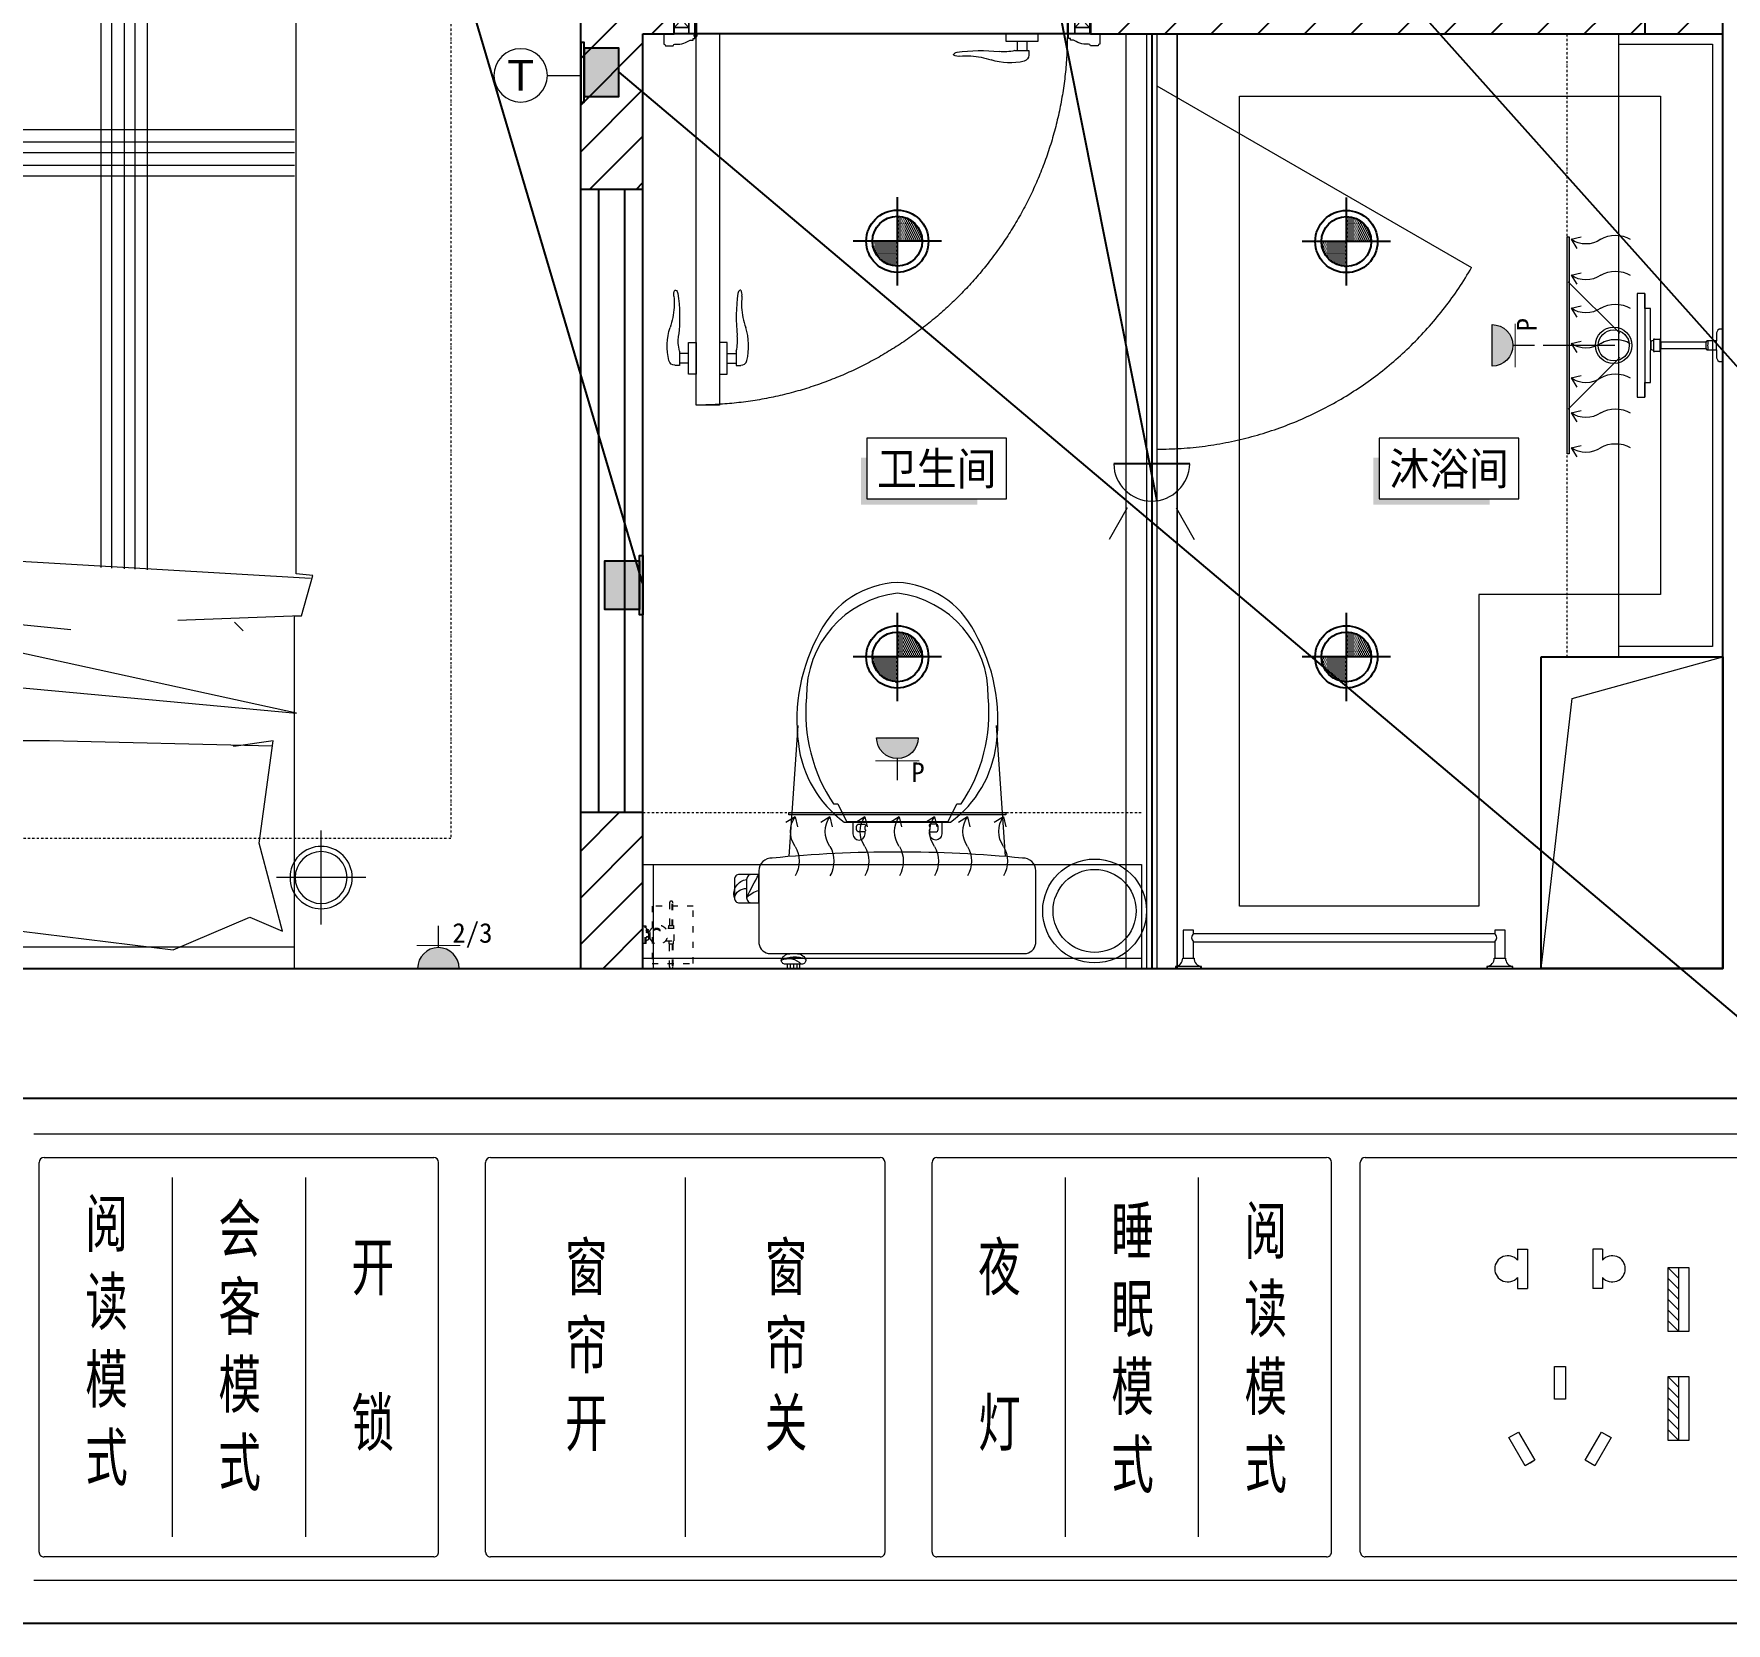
# Model space of a CAD drawing. Header units: millimetres. Extents: x 130143 to 328923, y 19139 to 134795.
# Drawn here: x 224650 to 229540, y 61590 to 66182 of the extents above; entities that cross this region are included whole.
import ezdxf
from ezdxf.enums import TextEntityAlignment as Align

# ---------------------------------------------------------------- set-up
doc = ezdxf.new("R2010")
doc.units = ezdxf.units.MM
doc.header["$LTSCALE"] = 10
for name, pattern in [('ACAD_ISO03W100', [30, 12, -18]), ('DASH', [8.89, 6.35, -2.54]), ('DASHDOT2', [12.7, 6.35, -3.175, 0, -3.175]), ('DOTE', [61.468, 50.8, -5.08, 0.508, -5.08]), ('HIDDEN', [9.525, 6.35, -3.175])]:
    doc.linetypes.add(name, pattern=pattern)
doc.layers.get('Defpoints').update_dxf_attribs({"color": 250})
for name, color, linetype in [('EM-开关插座(0.12)-DOM', 61, 'Continuous'), ('T★★05-天花灯具', 4, 'Continuous'), ('WALL_NEW【新建墙体】', 4, 'Continuous'), ('WALL【墙体】', 7, 'Continuous'), ('新建墙体图', 255, 'Continuous')]:
    doc.layers.add(name, color=color, linetype=linetype)
for name, color, linetype, lineweight in [('FC-Doorsill【门槛线】', 8, 'Continuous', 0), ('FC-Material【地坪分割线】', 138, 'Continuous', 0), ('FF-ART【装饰、挂画】', 120, 'Continuous', 0), ('FF-Door【门】', 51, 'Continuous', 0), ('FF-FIXT【洁具】', 31, 'Continuous', 0), ('FF-MT【门套】', 20, 'Continuous', 0), ('FF-Socket【电气】', 124, 'Continuous', 0), ('FF-Text【平面文字】', 2, 'Continuous', 0), ('FF-【活动成品家具】', 51, 'Continuous', 0), ('Fine【细线】', 250, 'Continuous', 0), ('RC-Lamplight【灯带】', 205, 'DASHDOT2', 0), ('RC-Lamps【天花灯具】', 2, 'Continuous', 0), ('RC-Modelling【天花造型】', 30, 'Continuous', 0), ('邦威智能化', 7, 'Continuous', 18)]:
    doc.layers.add(name, color=color, linetype=linetype, lineweight=lineweight)
doc.styles.add('ar', font='arial.ttf')
doc.styles.add('宋体', font='', dxfattribs={"width": 0.8})
doc.styles.add('文字', font='')
doc.styles.add('标准', font='', dxfattribs={"width": 0.667})
doc.styles.get('宋体').set_extended_font_data('SimSun')
doc.styles.get('文字').set_extended_font_data('SimSun')
doc.styles.get('标准').set_extended_font_data('仿宋_gb2312')

# ---------------------------------------------------------------- blocks, each defined once
blk = doc.blocks.new('1500平10100181')
at = {"ltscale": 300}
for p, q in [((-1270.6, 991.6), (-770.6, 991.6)), ((-1270.6, 491.6), (-1270.6, 991.6)), ((-770.6, 991.6), (-770.6, 491.6)), ((-749, 1000), (603.1, 1000)), ((-749, 1000), (-749, 374.1)), ((603.1, 1000), (603.1, 320.9)), ((603.1, 1000), (603.1, 345.9)), ((-770.6, 491.6), (-1270.6, 491.6)), ((-1270.6, 491.6), (-770.6, 491.6)), ((-749, 374.1), (-775.9, 311.5)), ((-775.9, 311.5), (-740.1, 257.9)), ((-749, 271.3), (-749, -1000)), ((638.5, 243.1), (606, 239.9)), ((606, 239.9), (606, -999.7)), ((-749, -1000), (603.1, -1000)), ((603.1, -1000), (-749, -1000))]:
    blk.add_line(p, q, dxfattribs=at)
at = {"color": 8}
for p, q in [((-770.6, 491.6), (-770.6, 991.6)), ((-1020.6, 966.9), (-1020.6, 516.3)), ((-749, 958.2), (603.1, 958.2)), ((-570, 910.6), (-278, 946.4)), ((-278, 946.4), (-137.7, 883.8)), ((77.1, 928.5), (369.1, 964.2)), ((369.1, 964.2), (517.3, 901.6)), ((-686.4, 883.8), (-686.4, 919.5)), ((-686.4, 919.5), (-614.8, 874.8)), ((-686.4, 919.5), (-570, 910.6)), ((-39.2, 937.4), (32.4, 892.7)), ((-39.2, 937.4), (77.1, 928.5)), ((-39.2, 901.6), (-39.2, 937.4)), ((517.3, 901.6), (580, 928.5)), ((580, 928.5), (535.2, 758.6)), ((-668.5, 669.2), (-686.4, 883.8)), ((-137.7, 883.8), (-75, 910.6)), ((-75, 910.6), (-119.8, 740.7)), ((-21.3, 687.1), (-39.2, 901.6)), ((535.2, 758.6), (562.1, 561.9)), ((-1254.7, 741.6), (-786.5, 741.6)), ((-119.8, 740.7), (-92.9, 544)), ((-57.5, 551.6), (-21.3, 687.1)), ((-704.3, 535), (-668.5, 669.2)), ((-605.8, 587.2), (-703.4, 538.5)), ((16.7, 588.7), (-72.8, 544)), ((14.5, 561.9), (-93.5, 548.4)), ((130.8, 561.9), (14.5, 561.9)), ((560.7, 572.1), (130.8, 561.9)), ((486.3, 572.7), (485.7, 570.5)), ((562.1, 561.9), (486.3, 572.7)), ((-632.7, 544), (-704.3, 535)), ((-516.3, 544), (-632.7, 544)), ((-155.6, 552.9), (-516.3, 544)), ((-92.9, 544), (-155.6, 552.9)), ((-749, 383), (606.9, 508.2)), ((606.9, 508.2), (-48.2, 365.2)), ((-740.1, 257.9), (172.2, 347.3)), ((378.1, 329.4), (615.8, 320.5)), ((603.1, 345.9), (603.1, 320.9)), ((603.1, 320.9), (616.4, 320.9)), ((616.4, 320.9), (638.5, 243.1)), ((633.7, 248.9), (-740.1, 168.4)), ((250.5, -1000), (250.5, 228.9)), ((274.6, -1000), (274.6, 230.2)), ((295.4, -1000), (295.4, 231.3)), ((319.4, -1000), (319.4, 232.6)), ((-740.1, 168.4), (-360.8, 213.2)), ((229.7, -1000), (229.7, 227.8)), ((-320.9, -1000), (-320.9, 186.7)), ((-300.1, -1000), (-300.1, 187.8)), ((-276, -1000), (-276, 189)), ((-255.2, -1000), (-255.2, 190.1)), ((-231.2, -1000), (-231.2, 191.4)), ((-749, -526.3), (603.1, -526.3)), ((-749, -547.1), (603.1, -547.1)), ((-749, -571.3), (603.1, -571.3)), ((-749, -592.1), (603.1, -592.1)), ((-749, -616), (603.1, -616))]:
    blk.add_line(p, q, dxfattribs=at)
for radius in [175, 72.2]:
    blk.add_circle((-1020.6, 741.6), radius, dxfattribs=at)
blk = doc.blocks.new('马桶平面15')
at = {"color": 251}
for p, q in [((-164.1, 735.1), (-187.7, 735.1)), ((-182.4, 735.2), (-182.4, 743.3)), ((-175.9, 735.1), (-175.9, 743.3)), ((-168.6, 743.3), (-168.6, 735.1))]:
    blk.add_line(p, q, dxfattribs=at)
for points in [[(-171.3, 714.9, 0.288575), (-152.8, 725.1, 0.464141), (-158.6, 735.1), (-164.1, 735.1), (-164.1, 743.3), (-187.7, 743.3), (-187.7, 743.3), (-187.7, 735.1), (-193.2, 735.1, 0.464141), (-199, 725.1, 0.288575), (-180.5, 714.9)], [(-61.5, 462.9), (-61.5, 484.4, -1), (-38, 484.4), (-38, 480.5)], [(109.7, 462.9), (109.7, 484.4, 1), (86.2, 484.4), (86.2, 480.5)], [(26.7, 460.2), (121.9, 460.2), (138.7, 426.6), (147.1, 426.6, -0.17108), (199.3, 221.2, -0.383832), (24.1, 20.6, -0.383832), (-151.1, 221.2, -0.17108), (-98.9, 426.6), (-90.5, 426.6), (-73.7, 460.2), (121.9, 460.2)]]:
    blk.add_lwpolyline(points, format="xyb", dxfattribs=at)
for points in [[(24.1, 519.2, -0.023855), (-216.9, 530.8, -0.42765), (-242.5, 555.3), (-242.5, 695.1, -0.382307), (-220.4, 714.9), (24.1, 714.9), (268.6, 714.9, -0.382307), (290.7, 695.1), (290.7, 555.3, -0.42765), (265.1, 530.8, -0.023855)], [(24.1, 0, -0.272339), (-125.1, 96, -0.163159), (-166.6, 310.4, -0.20934), (-78.5, 461.5), (24.1, 461.5), (126.7, 461.5, -0.20934), (214.8, 310.4, -0.163159), (173.3, 96, -0.272339)]]:
    blk.add_lwpolyline(points, format="xyb", close=True)
for points in [[(-242.5, 617.1), (-242.5, 562.2), (-279.9, 562.2, -0.414214), (-289.9, 572.2), (-289.9, 607.1, -0.414214), (-279.9, 617.1)], [(-242.5, 617.1), (-242.5, 562.2), (-256.2, 562.2, -0.414214), (-266.2, 572.2), (-266.2, 607.1, -0.414214), (-256.2, 617.1)], [(-54.5, 475.5), (-54.5, 470.3, 0.414214), (-49.5, 465.3), (-38.7, 465.3, 0.58538), (-38.5, 470.3), (-38.5, 475.5, 0.58538), (-38.7, 480.5), (-49.5, 480.5, 0.414214)], [(102.7, 475.5), (102.7, 470.3, -0.414214), (97.7, 465.3), (86.9, 465.3, -0.58538), (86.7, 470.3), (86.7, 475.5, -0.58538), (86.9, 480.5), (97.7, 480.5, -0.414214)]]:
    blk.add_lwpolyline(points, format="xyb", close=True, dxfattribs=at)
for points in [[(-184.4, 527.9), (-167.1, 275.7)], [(232.6, 527.9), (215.3, 275.7)]]:
    blk.add_lwpolyline(points)
for centre, radius, start, end in [((-185.1, 755.7), 31.4, 242.8818, 319.142), ((-173.5, 774.1), 53.1, 240.7977, 292.8926), ((-262.7, 600.1), 28.1, 165.5916, 262.7603), ((-267.7, 612.3), 22.8, 193.4235, 273.8412), ((-231.7, 638.1), 46.4, 221.9148, 256.4413), ((180.7, 814.1), 492.5, 204.8643, 210.765)]:
    blk.add_arc(centre, radius, start, end, dxfattribs=at)
blk = doc.blocks.new('花洒平面')
at = {"color": 8}
for p, q in [((0, 207.8), (0, 345.7)), ((-23.2, 198.2), (-122.7, 297.6)), ((23.2, 198.2), (122.7, 297.6)), ((100, 150), (-100, 150)), ((10, 139.4), (-10, 139.4)), ((9.5, 133.4), (-9.5, 133.4)), ((7.6, 138.4), (-7.5, 138.4)), ((11, 121.4), (-11, 121.4)), ((6, 119.4), (-6, 119.4)), ((-8.5, 12), (8.5, 12)), ((-6.5, 32), (6.5, 32))]:
    blk.add_line(p, q, dxfattribs=at)
blk.add_lwpolyline([(11, 131.4, 0.992115), (11, 133.4), (9.5, 133.4, 0.130917), (7.6, 138.4), (9.5, 138.4, 0.413995), (10, 139.4), (71.3, 139.4), (71.3, 150), (100, 150), (100, 165), (-100, 165), (-100, 150), (-71.3, 150), (-71.3, 139.4), (-10, 139.4, 0.413995), (-9.5, 138.4), (-7.5, 138.4, 0.130917), (-9.5, 133.4), (-11, 133.4, 0.992115), (-11, 131.4, 0.003958), (-11, 131.4, 0.080962), (-11, 121.4, 1), (-11, 119.4), (-6, 119.4), (-6, 32), (-6.5, 32, 0.414214), (-8.5, 30), (-8.5, 12), (-21, 12, 0.261972), (-31, 7), (-31, 0), (31, 0), (31, 7, 0.261972), (21, 12), (8.5, 12), (8.5, 30, 0.414214), (6.5, 32), (6, 32), (6, 119.4), (11, 119.4, 1), (11, 121.4, 0.080962), (11, 131.4)], format="xyb")
blk.add_lwpolyline([(8.5, 30, -0.375464), (2.6, 29, 0.238002), (-2.6, 29, -0.375464), (-8.5, 30)], format="xyb", dxfattribs=at)
for radius in [35, 30]:
    blk.add_circle((0, 210), radius, dxfattribs=at)
blk = doc.blocks.new('DOORBLK101')
blk.add_line((-0.5, 0), (0, 0.866))
at = {"color": 8, "linetype": 'HIDDEN', "ltscale": 10}
blk.add_arc((-0.5, 0), 1, 0, 60, dxfattribs=at)
blk = doc.blocks.new('hlw_3_1200_120')
for p, q in [((-0.5, 0.05), (0.5, 0.05)), ((-0.5, -0.05), (0.5, -0.05))]:
    blk.add_line(p, q)
at = {"linetype": 'HIDDEN', "ltscale": 15}
for p, q in [((-0.5, 0.0208), (0.5, 0.0208)), ((-0.5, -0.0208), (0.5, -0.0208))]:
    blk.add_line(p, q, dxfattribs=at)
blk = doc.blocks.new('门套线03')
at = {"ltscale": 100}
blk.add_lwpolyline([(60, 0), (60, 19.7, -0.339185), (56.6, 23.1), (42, 23.1, -0.360475), (38.5, 19.7), (29.2, 19.7, 0.137802), (14.5, 14.7, -0.16589), (3.4, 11.9), (3.4, 8.7), (0, 8.7), (0, 0)], format="xyb", close=True, dxfattribs=at)
blk = doc.blocks.new('HL_Door_Hinge')
at = {"color": 0, "linetype": 'DOTE', "ltscale": 0.04}
for p, q in [((-4, 3), (4, 3)), ((0, -1), (0, 7))]:
    blk.add_line(p, q, dxfattribs=at)
at = {"color": 0, "linetype": 'DASH', "ltscale": 5}
for p, q in [((-2, -26), (-2, 0.8)), ((-0.5, -26), (-0.5, 0)), ((0.5, -26), (0.5, 0)), ((2, -26), (2, 0.8)), ((-0.5, -26), (-2, -26)), ((0.5, -26), (2, -26))]:
    blk.add_line(p, q, dxfattribs=at)
for radius in [3, 2]:
    blk.add_circle((0, 3), radius, dxfattribs=at)
blk = doc.blocks.new('HL_Door_Seal')
at = {"color": 0}
for p, q in [((5, 0), (-5, 0)), ((-1, 6), (-0.5, 6.5)), ((-1, 6), (-0.5, 6)), ((-1, 5.5), (-0.5, 6)), ((-1, 5.5), (-0.5, 5.5)), ((-1, 5), (-0.5, 5.5)), ((-1, 4.5), (-0.5, 5)), ((-1, 5), (-0.5, 5)), ((-1, 4.5), (-0.5, 4.5)), ((-1, 4), (-0.5, 4.5)), ((-1, 4), (-0.5, 4)), ((-1, 3.5), (-0.5, 4)), ((-1, 3.5), (-0.5, 3.5)), ((-1, 3), (-0.5, 3.5)), ((-1, 3), (-0.5, 3)), ((-1, 2.5), (-0.5, 3)), ((-1, 2.5), (-0.5, 2.5)), ((-1, 2), (-0.5, 2.5)), ((-1, 2), (-0.5, 2)), ((-1, 1.5), (-0.5, 2)), ((-1, 1.5), (-0.5, 1.5)), ((-1, 1), (-0.5, 1.5)), ((-1, 1), (-0.5, 1)), ((-1, 0.5), (-0.5, 1)), ((-1, 0.5), (-0.5, 0.5)), ((-1, 0), (-0.5, 0.5)), ((-0.5, 6.5), (0.5, 6.5)), ((1, 6), (0.5, 6.5)), ((1, 6), (0.5, 6)), ((1, 5.5), (0.5, 6)), ((1, 5.5), (0.5, 5.5)), ((1, 5), (0.5, 5.5)), ((1, 5), (0.5, 5)), ((1, 4.5), (0.5, 5)), ((1, 4.5), (0.5, 4.5)), ((1, 4), (0.5, 4.5)), ((1, 4), (0.5, 4)), ((1, 3.5), (0.5, 4)), ((1, 3.5), (0.5, 3.5)), ((1, 3), (0.5, 3.5)), ((1, 3), (0.5, 3)), ((1, 2.5), (0.5, 3)), ((1, 2.5), (0.5, 2.5)), ((1, 2), (0.5, 2.5)), ((1, 2), (0.5, 2)), ((1, 1.5), (0.5, 2)), ((1, 1.5), (0.5, 1.5)), ((1, 1), (0.5, 1.5)), ((1, 1), (0.5, 1)), ((1, 0.5), (0.5, 1)), ((1, 0.5), (0.5, 0.5)), ((1, 0), (0.5, 0.5))]:
    blk.add_line(p, q, dxfattribs=at)
blk.add_lwpolyline([(-3.9, -1, 0.774597), (3.9, -1)], format="xyb", close=True, dxfattribs=at)
blk.add_arc((0, 0), 5, 180, 0.0005, dxfattribs=at)
blk = doc.blocks.new('门把手02')
at = {"color": 250}
for p, q in [((-13.5, 32.2), (-13.5, 40.9)), ((-30.4, 14.6), (-15.2, 14.6)), ((-30.4, 0), (-30.4, 14.6)), ((30.4, 0), (-30.4, 0)), ((-15.2, 14.6), (19.6, 14.6)), ((-15.2, 14.6), (19.6, 14.6)), ((12.9, 32.2), (-13.5, 32.2)), ((-9.4, 14.6), (-9.4, 32.2)), ((9.4, 14.6), (9.4, 32.2)), ((19.6, 14.6), (30.4, 14.6)), ((30.4, 14.6), (30.4, 0))]:
    blk.add_line(p, q, dxfattribs=at)
at = {"color": 250, "extrusion": (0, 0, -1)}
for centre, major_axis, start_param, end_param in [((-1.3, 40.9), (-8.59, 8.59), 5.497787, 6.813202), ((23.4, -64.1), (-0.1, 120), -0.233047, 0.306451), ((33.8, -51.4), (0, 86), -0.231441, 0.114669), ((79.3, 368.4), (-0.1, 336.3), 3.005111, 3.247916), ((107.8, 189.2), (1.8, 147), 3.194781, 3.464277), ((105.2, 172), (-91.7, 91.7), 3.813778, 3.981187), ((122.5, 24), (-13.7, 13.7), 0.647464, 1.248663), ((124, 43.6), (5.92, 5.92), 1.238085, 2.228964), ((130.6, 40.4), (-0.729, 0.729), 1.325662, 2.819982), ((12.9, 37.2), (3.58, 3.58), 2.124304, 2.356194)]:
    blk.add_ellipse(centre, major_axis=major_axis, ratio=1, start_param=start_param, end_param=end_param, dxfattribs=at)
blk = doc.blocks.new('hld_1_720_120_门把手02_门套线03_45_0_0_3_40_0_1_1')
at = {"layer": 'FC-Doorsill【门槛线】'}
for p, q in [((-0.5, 0.075), (0.5, 0.075)), ((-0.5, -0.075), (0.5, -0.075))]:
    blk.add_line(p, q, dxfattribs=at)
at = {"layer": 'FF-Door【门】'}
blk.add_lwpolyline([(-0.446875, 0.075), (-0.390625, 0.075), (-0.390625, 0.96875), (-0.446875, 0.96875)], close=True, dxfattribs=at)
at = {"layer": 'FF-Door【门】', "color": 250, "linetype": 'ACAD_ISO03W100', "ltscale": 0.104167}
blk.add_lwpolyline([(-0.446875, 0.075), (0.446875, 0.075), (0.446875, 0.01875), (-0.446875, 0.01875)], close=True, dxfattribs=at)
at = {"layer": 'FF-Door【门】', "color": 8, "linetype": 'HIDDEN', "ltscale": 60}
blk.add_arc((-0.446875, 0.075), 0.89375, 0, 90, dxfattribs=at)
at = {"layer": 'FF-MT【门套】', "color": 250}
for p, q in [((-0.465, 0.06), (-0.5, 0.0225)), ((-0.465, 0.0225), (-0.5, 0.06)), ((0.465, 0.06), (0.5, 0.0225)), ((0.465, 0.0225), (0.5, 0.06)), ((-0.5, -0.0225), (-0.465, -0.06)), ((-0.5, -0.06), (-0.465, -0.0225)), ((0.5, -0.0225), (0.465, -0.06)), ((0.5, -0.06), (0.465, -0.0225))]:
    blk.add_line(p, q, dxfattribs=at)
for points in [[(-0.5, 0.075), (-0.465, 0.075), (-0.465, 0.06), (-0.5, 0.06)], [(-0.465, 0.06), (-0.465, 0.0225), (-0.5, 0.0225), (-0.5, 0.06)], [(-0.465, 0.075), (-0.45, 0.075), (-0.45, -0.075), (-0.465, -0.075)], [(0.465, 0.075), (0.45, 0.075), (0.45, -0.075), (0.465, -0.075)], [(0.5, 0.075), (0.465, 0.075), (0.465, 0.06), (0.5, 0.06)], [(0.465, 0.06), (0.465, 0.0225), (0.5, 0.0225), (0.5, 0.06)], [(-0.5, -0.0225), (-0.5, -0.06), (-0.465, -0.06), (-0.465, -0.0225)], [(0.5, -0.0225), (0.5, -0.06), (0.465, -0.06), (0.465, -0.0225)], [(-0.5, -0.075), (-0.465, -0.075), (-0.465, -0.06), (-0.5, -0.06)], [(0.5, -0.075), (0.465, -0.075), (0.465, -0.06), (0.5, -0.06)]]:
    blk.add_lwpolyline(points, close=True, dxfattribs=at)
at = {"layer": 'FF-MT【门套】'}
for points in [[(-0.5, 0.075), (-0.45, 0.075), (-0.45, 0.0125), (-0.4375, 0.0125), (-0.4375, -0.075), (-0.5, -0.075)], [(0.5, 0.075), (0.45, 0.075), (0.45, 0.0125), (0.4375, 0.0125), (0.4375, -0.075), (0.5, -0.075)]]:
    blk.add_lwpolyline(points, close=True, dxfattribs=at)
at = {"layer": 'FF-Door【门】', "color": 250, "yscale": 0.00125, "zscale": 0.00125}
for name, p, xscale, rotation in [('门把手02', (-0.446875, 0.85625), -0.00125, 90.00000000000593), ('门把手02', (-0.390625, 0.85625), 0.00125, 270.0000000000178), ('HL_Door_Seal', (-0.44375, 0.0125), 0.00125, 180.0000000000119), ('HL_Door_Seal', (0.44375, 0.0125), -0.00125, 180)]:
    blk.add_blockref(name, p, dxfattribs=dict(at, xscale=xscale, rotation=rotation))
at = {"layer": 'FF-Door【门】', "color": 250, "zscale": 0.00125}
for name, p, xscale, yscale in [('门把手02', (0.3375, 0.075), -0.00125, 0.00125), ('HL_Door_Hinge', (-0.448437, 0.075), 0.00125, 0.00125), ('门把手02', (0.3375, 0.01875), -0.00125, -0.00125)]:
    blk.add_blockref(name, p, dxfattribs=dict(at, xscale=xscale, yscale=yscale))
at = {"layer": 'FF-MT【门套】', "zscale": 0.00125}
for p, xscale, yscale in [((-0.45, 0.075), -0.00125, 0.00125), ((0.45, 0.075), 0.00125, 0.00125), ((-0.4375, -0.075), -0.00125, -0.00125), ((0.4375, -0.075), 0.00125, -0.00125)]:
    blk.add_blockref('门套线03', p, dxfattribs=dict(at, xscale=xscale, yscale=yscale))
blk = doc.blocks.new('*U127')
at = {"color": 150}
blk.add_lwpolyline([(-5.38, -2.34), (5.38, -2.34), (5.38, 2.33), (-5.38, 2.33), (-5.38, -2.34)], dxfattribs=at)
at = {"color": 150, "ltscale": 4}
for points in [[(-5.38, 0.83), (-5.83, 0.83), (-5.38, -2.34), (-5.83, -2.79)], [(3.13, -2.34), (3.13, -2.79), (-5.38, -2.34), (-5.83, -2.79)]]:
    blk.add_solid(points, dxfattribs=at)
at = {"color": 2, "ltscale": 4, "style": '文字', "width": 0.9, "flags": 8}
blk.add_attdef('功能区文字', text='', height=2.5, dxfattribs=at).set_placement((0.01, -0.03), align=Align.MIDDLE_CENTER)
blk = doc.blocks.new('海龙工具_2009110106373373')
at = {"linetype": 'ACAD_ISO03W100', "ltscale": 0.1}
for p, q in [((-16.7, 0), (16.7, 0)), ((-16.7, -5.8), (-16.7, 0)), ((16.7, -5.8), (16.7, 0)), ((-16.7, -5.8), (16.7, -5.8)), ((-9.5, -11.1), (9.5, -11.1)), ((-7.9, -13.8), (7.9, -13.8)), ((-6.9, -13.8), (-6.9, -11.1)), ((6.9, -13.8), (6.9, -11.1))]:
    blk.add_line(p, q, dxfattribs=at)
at = {"color": 8, "linetype": 'ACAD_ISO03W100', "ltscale": 0.1}
for p, q in [((-16.7, -4.4), (16.7, -4.4)), ((-6.6, -13.8), (-6.6, -11.1)), ((-6.1, -13.8), (-6.1, -11.1)), ((-2.5, -13.8), (-2.5, -11.1)), ((5.6, -13.8), (5.6, -11.1)), ((5.9, -13.8), (5.9, -11.1)), ((6.4, -13.8), (6.4, -11.1)), ((7.8, -20.3), (11.9, -22.7)), ((7, -33.3), (9.2, -33.3))]:
    blk.add_line(p, q, dxfattribs=at)
blk.add_lwpolyline([(-55.5, -96.8), (55.2, -96.8), (55.2, -17.4), (-55.5, -17.4)], close=True, dxfattribs=at)
for points in [[(-17.6, -56.1), (-64.4, -56.1)], [(-17.6, -56.7), (-64, -56.7)], [(17.6, -56.1), (64.4, -56.1)], [(17.6, -56.7), (64, -56.7)]]:
    blk.add_lwpolyline(points, dxfattribs=at)
at = {"linetype": 'ACAD_ISO03W100', "ltscale": 0.1}
for points in [[(-61.4, -51), (-17.6, -51)], [(-17.6, -57.8), (-61.4, -57.8)], [(-11.7, -49.5), (-17.6, -49.5), (-17.6, -58.8), (-11.7, -58.8)], [(-11.7, -43.8), (-11.7, -59.9), (11.7, -59.9), (11.7, -43.8)], [(11.7, -49.5), (17.6, -49.5), (17.6, -58.8), (11.7, -58.8)], [(61.4, -51), (17.6, -51)], [(17.6, -57.8), (61.4, -57.8)]]:
    blk.add_lwpolyline(points, dxfattribs=at)
for centre, radius, start, end in [((0, -30), 18.1, 116.1175, 63.8825), ((-20.9, -14.2), 11.8, 15.3828, 45.4987), ((20.9, -14.2), 11.8, 134.5013, 164.6172), ((-61.4, -54.4), 3.41, 90, 270), ((61.4, -54.4), 3.41, 270, 90)]:
    blk.add_arc(centre, radius, start, end, dxfattribs=at)
at = {"color": 8, "linetype": 'ACAD_ISO03W100', "ltscale": 0.1}
for centre, radius, start, end in [((-15.3, -11.8), 11.2, 3.7227, 32.4859), ((-22.2, -12.5), 18.8, 4.2436, 20.7431), ((14.7, -12.4), 11.2, 143.8042, 173.1553), ((16.9, -14.2), 11.8, 134.5013, 164.6172), ((21.6, -18.2), 16.8, 132.4216, 154.9263), ((0.7, -26.4), 9.31, 311.8793, 40.3803), ((0.9, -25.5), 11.4, 317.035, 14.508)]:
    blk.add_arc(centre, radius, start, end, dxfattribs=at)
blk = doc.blocks.new('海龙_05069869')
at = {"layer": 'FF-FIXT【洁具】'}
blk.add_circle((0, 0), 100, dxfattribs=at)
at = {"layer": 'FF-FIXT【洁具】', "color": 9}
blk.add_circle((0, 0), 80, dxfattribs=at)
blk = doc.blocks.new('海龙工具_毛巾架平面')
at = {"linetype": 'ByBlock', "lineweight": 0}
for p, q in [((-323.6, 0.4), (-323.6, 4.4)), ((-275.6, 0.4), (-275.6, 4.4)), ((276.4, 0.4), (276.4, 4.4)), ((324.4, 0.4), (324.4, 4.4))]:
    blk.add_line(p, q, dxfattribs=at)
for points in [[(-289.6, 66.9), (-289.6, 74.4), (-309.6, 74.4), (-309.6, 20.4)], [(290.4, 66.9), (-289.6, 66.9)], [(310.4, 20.2), (310.4, 74.4), (290.4, 74.4), (290.4, 66.9)], [(-289.6, 20.2), (-289.6, 51.9)], [(-289.6, 51.9), (290.4, 51.9)], [(290.4, 51.9), (290.4, 20.4)]]:
    blk.add_lwpolyline(points)
for points in [[(-324.6, 4.4, 0.406293), (-310.6, 20.4), (-288.6, 20.4, 0.411692), (-274.6, 4.4)], [(275.4, 4.4, 0.406293), (289.4, 20.4), (311.4, 20.4, 0.411692), (325.4, 4.4)]]:
    blk.add_lwpolyline(points, format="xyb", dxfattribs=at)
for points in [[(-274.6, 0.4), (-274.6, 4.4), (-324.6, 4.4), (-324.6, 0.4)], [(325.4, 0.4), (325.4, 4.4), (275.4, 4.4), (275.4, 0.4)]]:
    blk.add_lwpolyline(points, close=True, dxfattribs=at)
at = {"color": 250}
for centre, start, end in [((-284.3, 59.4), 125.0015, 234.9985), ((285.2, 59.4), 305.0015, 54.9985)]:
    blk.add_arc(centre, 9.16, start, end, dxfattribs=at)
blk = doc.blocks.new('卫_毛巾架')
blk.add_blockref('海龙工具_毛巾架平面', (0, -0.4))
blk = doc.blocks.new('灯_圆形筒灯')
at = {"color": 251, "linetype": 'DOTE', "ltscale": 43.504693}
blk.add_line((0, 90.6), (0, -90.6), dxfattribs=at)
at = {"color": 251, "linetype": 'DOTE', "ltscale": 41.297046}
blk.add_line((86, 0), (-86, 0), dxfattribs=at)
blk.add_ellipse((0, 0), major_axis=(-42.4, 42.4), ratio=1, start_param=2.355868237233173, end_param=8.639053544412759)
at = {"color": 251}
blk.add_ellipse((0, 0), major_axis=(35.4, 35.4), ratio=1, start_param=5.498714316925571, end_param=11.78189962410516, dxfattribs=at)
blk = doc.blocks.new('排气')
at = {"lineweight": 0}
blk.add_hatch(color=256, dxfattribs=at).paths.add_polyline_path([(5.5, 266.1), (0, 266.1), (0, -266.1), (5.5, -266.1)])
for p, q in [((10.1, 250.8), (24.3, 273.1)), ((10.1, 250.8), (35.1, 245.1)), ((10.1, 165.3), (24.3, 187.7)), ((10.1, 165.3), (35.1, 159.7)), ((10.1, 79.9), (24.3, 102.2)), ((10.1, 79.9), (35.1, 74.2)), ((10.1, -4.8), (24.3, 17.5)), ((10.1, -4.8), (35.1, -10.5)), ((10.1, -91.2), (24.3, -68.8)), ((10.1, -91.2), (35.1, -96.8)), ((10.1, -172.1), (24.3, -149.8)), ((10.1, -172.1), (35.1, -177.8)), ((10.1, -260.1), (24.3, -237.8)), ((10.1, -260.1), (35.1, -265.8))]:
    blk.add_line(p, q, dxfattribs=at)
blk.add_lwpolyline([(5.5, 266.1), (0, 266.1), (0, -266.1), (5.5, -266.1)], close=True, dxfattribs=at)
for centre, major_axis, start_param, end_param in [((46.3, 199.4), (44.5, 44.5), 0.170276, 1.40052), ((118.9, 313.4), (51.2, -51.2), 4.972928, 6.022646), ((46.3, 114), (44.5, 44.5), 0.170276, 1.40052), ((118.9, 228), (51.2, -51.2), 4.972928, 6.022646), ((46.3, 28.5), (44.5, 44.5), 0.170276, 1.40052), ((118.9, 142.5), (51.2, -51.2), 4.972928, 6.022646), ((46.3, -56.2), (44.5, 44.5), 0.170276, 1.40052), ((118.9, 57.8), (51.2, -51.2), 4.972928, 6.022646), ((46.3, -142.5), (44.5, 44.5), 0.170276, 1.40052), ((118.9, -28.5), (51.2, -51.2), 4.972928, 6.022646), ((46.3, -223.5), (44.5, 44.5), 0.170276, 1.40052), ((118.9, -109.5), (51.2, -51.2), 4.972928, 6.022646), ((46.3, -311.5), (44.5, 44.5), 0.170276, 1.40052), ((118.9, -197.5), (51.2, -51.2), 4.972928, 6.022646)]:
    blk.add_ellipse(centre, major_axis=major_axis, ratio=1, start_param=start_param, end_param=end_param, dxfattribs=at)
blk = doc.blocks.new('海龙_05068579')
at = {"layer": 'T★★05-天花灯具'}
h = blk.add_hatch(dxfattribs=at)
h.set_pattern_fill('DOTS', color=250, scale=300.055998, style=0)
h.set_pattern_definition([(0, (-1006.7902, 1050.705), (1.905356, 3.810711), [0, -3.810711])])
edge = h.paths.add_edge_path()
edge.add_line((0, 48), (0, 0))
edge.add_line((0, 0), (48, 0))
edge.add_ellipse((0, 0), major_axis=(33.9, 33.9), ratio=1, start_angle=315, end_angle=405)
edge = h.paths.add_edge_path()
edge.add_line((0, 0), (-48, 0))
edge.add_ellipse((0, 0), major_axis=(33.9, 33.9), ratio=1, start_angle=135, end_angle=225)
edge.add_line((0, -48), (0, 0))
at = {"layer": 'T★★05-天花灯具', "color": 8}
for p, q in [((0, -85), (0, 85)), ((85, 0), (-85, 0))]:
    blk.add_line(p, q, dxfattribs=at)
at = {"layer": 'T★★05-天花灯具'}
blk.add_ellipse((0, 0), major_axis=(42.4, 42.4), ratio=1, start_param=5.497787, end_param=11.780972, dxfattribs=at)
at = {"layer": 'T★★05-天花灯具', "color": 8}
blk.add_ellipse((0, 0), major_axis=(33.9, 33.9), ratio=1, start_param=5.497787, end_param=11.780972, dxfattribs=at)
blk = doc.blocks.new('一般插座')
h = blk.add_hatch(color=0)
edge = h.paths.add_edge_path()
edge.add_line((-1.9, 0), (1.9, 0))
edge.add_arc((0, 0), 1.9, 0, 180)
at = {"color": 0, "const_width": 0.1}
for points in [[(0, 3.9), (0, 1.9)], [(-2, 2.1), (2, 2.1)]]:
    blk.add_lwpolyline(points, dxfattribs=at)
at = {"color": 0}
blk.add_lwpolyline([(1.9, 0, 1), (-1.9, 0)], format="xyb", close=True, dxfattribs=at)
blk = doc.blocks.new('暗装排气扇插座')
at = {"color": 0}
blk.add_blockref('一般插座', (0, 0), dxfattribs=at)
at = {"color": 0, "style": '宋体', "flags": 8}
blk.add_attdef('P', (1.28, 2.35), '', height=1.8, dxfattribs=at)
blk = doc.blocks.new('防溅水插座')
blk.add_blockref('一般插座', (0, 0))
at = {"style": '宋体', "flags": 8}
blk.add_attdef('F', (1.28, 2.35), '', height=1.8, dxfattribs=at)
blk = doc.blocks.new('海龙_05063269')
at = {"layer": 'FF-ART【装饰、挂画】'}
for p, q in [((-83.6, 51.4), (-83.6, -51.4)), ((-19.3, 0), (-83.6, 0))]:
    blk.add_line(p, q, dxfattribs=at)
blk.add_circle((32.1, 0), 51.4, dxfattribs=at)
at = {"layer": 'FF-ART【装饰、挂画】', "style": 'ar'}
blk.add_text('T', height=59.4, dxfattribs=at).set_placement((32.1, 0), align=Align.MIDDLE_CENTER)
blk = doc.blocks.new('A$C0BEE72F1')
at = {"layer": 'EM-开关插座(0.12)-DOM'}
blk.add_hatch(color=250, dxfattribs=at).paths.add_polyline_path([(8, 55), (8, 5), (78, 5), (78, 55)])
for points in [[(78, 5), (78, 55), (8, 55), (8, 5)], [(0, 0), (86, 0), (86, 5), (0, 5)]]:
    blk.add_lwpolyline(points, close=True, dxfattribs=at)

msp = doc.modelspace()

# ---------------------------------------------------------------- hatches: boundary and pattern name
at = {"layer": 'WALL_NEW【新建墙体】'}
h = msp.add_hatch(dxfattribs=at)
h.set_pattern_fill('ANSI31', color=8, scale=30, style=0)
h.set_pattern_definition([(45, (219705.23, 68206.46), (-67.3519, 67.3519), [])])
h.paths.add_polyline_path([(219825.23118, 69106.46403), (219705.23118, 69106.46403), (219705.23118, 68206.46403), (219825.23118, 68206.46403)])
h.paths.add_polyline_path([(219825.23118, 64381.46403), (219705.23118, 64381.46403), (219705.23118, 63481.46403), (219825.23118, 63481.46403)])
h.paths.add_polyline_path([(226500.23118, 66361.53145), (226230.23118, 66361.53145), (226230.23118, 65731.49774), (226410.23118, 65731.49774), (226410.23118, 66181.53145), (226500.23118, 66181.53145)])
h.paths.add_polyline_path([(226410.23118, 69106.46403), (226230.23118, 69106.46403), (226230.23118, 68206.46403), (226410.23118, 68206.46403)])
h.paths.add_polyline_path([(226410.23118, 63931.49774), (226230.23118, 63931.49774), (226230.23118, 63481.46403), (226410.23118, 63481.46403)])
h.paths.add_polyline_path([(229530.23118, 66608.99774), (229305.23118, 66608.99774), (229305.23118, 66361.53145), (227703.43292, 66361.53145), (227703.43292, 66181.53145), (229530.23118, 66181.53145)])
h.paths.add_polyline_path([(227947.73118, 69106.46403), (227767.73118, 69106.46403), (227767.73118, 68206.46403), (227947.73118, 68206.46403)])

# ---------------------------------------------------------------- linework, layer by layer
at = {"layer": 'Defpoints'}
msp.add_line((227880.23118, 66181.53145), (227880.23118, 63481.46403), dxfattribs=at)
at = {"layer": 'FC-Material【地坪分割线】'}
for points in [[(227806.83205, 66181.53145), (227953.6303, 66181.53145), (227953.6303, 63481.46403), (227806.83205, 63481.46403)], [(228133.6303, 66001.53145), (229350.23118, 66001.53145), (229350.23118, 64561.46403), (228825.23118, 64561.46403), (228825.23118, 63661.46403), (228133.6303, 63661.46403)]]:
    msp.add_lwpolyline(points, close=True, dxfattribs=at)
msp.add_lwpolyline([(227953.6303, 66181.53145), (229530.23118, 66181.53145), (229530.23118, 64381.46403), (229005.23118, 64381.46403), (229005.23118, 63481.46403), (227953.6303, 63481.46403), (227953.6303, 66181.53145)], dxfattribs=at)
at = {"layer": 'FF-FIXT【洁具】'}
for p, q in [((227865.23118, 66181.53145), (227865.23118, 63481.46403)), ((227895.23118, 66181.53145), (227895.23118, 63481.46403))]:
    msp.add_line(p, q, dxfattribs=at)
at = {"layer": 'FF-FIXT【洁具】', "color": 9}
msp.add_line((227880.23118, 66181.53145), (227880.23118, 63481.46403), dxfattribs=at)
at = {"layer": 'Fine【细线】', "color": 250}
msp.add_lwpolyline([(229005.23118, 63481.46403), (229095.23118, 64261.46403), (229530.23118, 64381.46403)], dxfattribs=at)
at = {"layer": 'RC-Lamplight【灯带】', "ltscale": 0.1}
for p, q in [((229080.23087, 64381.46393), (229080.23087, 66181.53135)), ((226410.23087, 63931.46393), (227850.23087, 63931.46393))]:
    msp.add_line(p, q, dxfattribs=at)
msp.add_lwpolyline([(220200.23087, 68731.46393), (225855.23087, 68731.46393), (225855.23087, 63856.46393), (220200.23087, 63856.46393)], close=True, dxfattribs=at)
at = {"layer": 'RC-Modelling【天花造型】'}
for p, q in [((229230.23087, 64381.46393), (229230.23087, 66181.53135)), ((226410.23087, 63781.46393), (227850.23087, 63781.46393)), ((226410.23087, 63511.46393), (227850.23087, 63511.46393))]:
    msp.add_line(p, q, dxfattribs=at)
at = {"layer": 'RC-Modelling【天花造型】', "color": 8}
msp.add_line((225255.23087, 64456.46393), (225229.73087, 64481.96393), dxfattribs=at)
at = {"layer": 'RC-Modelling【天花造型】'}
for points in [[(219825.23087, 69106.46393), (226230.23087, 69106.46393), (226230.23087, 63481.46393), (219825.23087, 63481.46393)], [(219825.23087, 69106.46393), (226230.23087, 69106.46393), (226230.23087, 63481.46393), (219825.23087, 63481.46393)], [(229230.23087, 66181.53135), (229530.23087, 66181.53135), (229530.23087, 64381.46393), (229230.23087, 64381.46393)], [(229230.23087, 66151.53135), (229500.23087, 66151.53135), (229500.23087, 64411.46393), (229230.23087, 64411.46393)]]:
    msp.add_lwpolyline(points, close=True, dxfattribs=at)
for points in [[(226410.23087, 66181.53135), (229530.23087, 66181.53135), (229530.23087, 64381.46393), (229005.23118, 64381.46403), (229005.23118, 63481.46403), (226410.23087, 63481.46393), (226410.23087, 66181.53135)], [(226410.23087, 63481.46393), (226410.23087, 63781.46393), (227850.23087, 63781.46393), (227850.23087, 63481.46393)], [(226440.23087, 63481.46393), (226440.23087, 63781.46393), (227850.23087, 63781.46393), (227850.23087, 63481.46393)]]:
    msp.add_lwpolyline(points, dxfattribs=at)
at = {"layer": 'WALL_NEW【新建墙体】'}
for p, q in [((226230.23118, 65731.49774), (226230.23118, 66361.53145)), ((226500.23118, 66181.53145), (226500.23118, 66361.53145)), ((227703.43292, 66181.53145), (227703.43292, 66361.53145)), ((229305.23118, 66361.53145), (229305.23118, 66181.53145)), ((226410.23118, 65731.49774), (226410.23118, 66181.53145)), ((226410.23118, 66181.53145), (226500.23118, 66181.53145)), ((227703.43292, 66181.53145), (229530.23118, 66181.53145)), ((226410.23118, 65731.49774), (226230.23118, 65731.49774)), ((226230.23118, 63481.46403), (226230.23118, 63931.49774)), ((226410.23118, 63931.49774), (226230.23118, 63931.49774)), ((226410.23118, 63481.46403), (226410.23118, 63931.49774)), ((226230.23118, 63481.46403), (226410.23118, 63481.46403))]:
    msp.add_line(p, q, dxfattribs=at)
msp.add_lwpolyline([(226500.23118, 66361.53145), (227703.43292, 66361.53145), (227703.43292, 66181.53145), (226500.23118, 66181.53145)], close=True, dxfattribs=at)
at = {"layer": 'WALL【墙体】'}
for p, q in [((229530.23118, 63481.46403), (229530.23118, 66361.53145)), ((219405.23118, 63481.46403), (229530.23118, 63481.46403)), ((219030.23118, 63106.46403), (229905.23118, 63106.46403))]:
    msp.add_line(p, q, dxfattribs=at)
msp.add_lwpolyline([(229005.23118, 64381.46403), (229530.23118, 64381.46403), (229530.23118, 63481.46403), (229005.23118, 63481.46403)], close=True, dxfattribs=at)
at = {"layer": '新建墙体图'}
for p, q in [((226912.5523, 69767.82345), (227895.23118, 64832.52761)), ((224940.61031, 69548.63174), (226410.23087, 64588.71739)), ((228649.65207, 66251.53135), (230467.5237, 64218.30356)), ((226340.23087, 66070.38849), (230496.1812, 62562.2839)), ((223257.53445, 61589.8472), (230275.38139, 61589.8472))]:
    msp.add_line(p, q, dxfattribs=at)
at = {"layer": '邦威智能化', "lineweight": -3}
msp.add_line((227989.96532, 64939.27649), (227770.49703, 64939.27649), dxfattribs=at)
at = {"layer": '邦威智能化'}
for p, q in [((227809.58682, 64811.90163), (227757.75914, 64720.91957)), ((227880.23118, 64797.90442), (227880.23118, 64727.91821)), ((227950.87554, 64811.90163), (228002.70321, 64720.91957)), ((225050.18429, 62877.60488), (225050.18429, 61838.77988)), ((225434.93429, 62877.60488), (225434.93429, 61838.77988)), ((226532.55929, 62877.60488), (226532.55929, 61838.77988)), ((227630.18429, 62877.60488), (227630.18429, 61838.77988)), ((228014.93429, 62877.60488), (228014.93429, 61838.77988)), ((229402.14889, 62586.34804, 6.61051), (229372.39893, 62616.09799, 6.61051)), ((229402.14889, 62616.09799, 6.61051), (229402.14889, 62433.0735, 6.61051)), ((229402.14889, 62555.46689, 6.61051), (229371.26774, 62586.34804, 6.61051)), ((229402.14889, 62525.71693, 6.61051), (229371.26774, 62556.59808, 6.61051)), ((229402.14889, 62494.83579, 6.61051), (229371.26774, 62525.71693, 6.61051)), ((229402.14889, 62463.95464, 6.61051), (229371.26774, 62494.83579, 6.61051)), ((229402.14889, 62433.0735, 6.61051), (229371.26774, 62463.95464, 6.61051)), ((229402.14889, 62271.37559, 6.61051), (229372.39893, 62301.12555, 6.61051)), ((229402.14889, 62301.12555, 6.61051), (229402.14889, 62118.10105, 6.61051)), ((229402.14889, 62240.49445, 6.61051), (229371.26774, 62271.37559, 6.61051)), ((229402.14889, 62210.74449, 6.61051), (229371.26774, 62241.62564, 6.61051)), ((229402.14889, 62179.86335, 6.61051), (229371.26774, 62210.74449, 6.61051)), ((229402.14889, 62148.9822, 6.61051), (229371.26774, 62179.86335, 6.61051)), ((229402.14889, 62118.10105, 6.61051), (229371.26774, 62148.9822, 6.61051))]:
    msp.add_line(p, q, dxfattribs=at)
at = {"layer": '邦威智能化', "color": 0}
for p, q in [((224650.05929, 63003.19238), (225887.55929, 63003.19238)), ((225887.55929, 63003.19238), (227177.55929, 63003.19238)), ((227177.55929, 63003.19238), (228415.05929, 63003.19238)), ((228415.05929, 63003.19238), (229705.05929, 63003.19238)), ((224679.68429, 62935.31738), (225805.43429, 62935.31738)), ((225969.68429, 62935.31738), (227095.43429, 62935.31738)), ((227259.68429, 62935.31738), (228385.43429, 62935.31738)), ((228497.18429, 62935.31738), (229622.93429, 62935.31738)), ((224665.43429, 61795.3174), (224665.43429, 62921.06738)), ((225819.68429, 61795.3174), (225819.68429, 62921.06738)), ((225955.43429, 61795.3174), (225955.43429, 62921.06738)), ((227109.68429, 61795.3174), (227109.68429, 62921.06738)), ((227245.43429, 61795.3174), (227245.43429, 62921.06738)), ((228399.68429, 61795.3174), (228399.68429, 62921.06738)), ((228482.93429, 61795.3174), (228482.93429, 62921.06738)), ((228937.40585, 62670.17212), (228965.71049, 62670.17212)), ((228937.40585, 62670.17212), (228937.40585, 62638.52519)), ((228965.71049, 62670.17212), (228965.71049, 62556.95356)), ((229182.71273, 62670.17212), (229154.40809, 62670.17212)), ((229154.40809, 62670.17212), (229154.40809, 62556.95356)), ((229182.71273, 62670.17212), (229182.71273, 62638.52519)), ((228937.40585, 62588.6005), (228937.40585, 62556.95356)), ((228937.40585, 62556.95356), (228965.71049, 62556.95356)), ((229182.71273, 62556.95356), (229154.40809, 62556.95356)), ((229182.71273, 62588.6005), (229182.71273, 62556.95356)), ((229044.33449, 62237.22403), (229044.33449, 62331.57283)), ((229044.33449, 62331.57283), (229075.78409, 62331.57283)), ((229060.05929, 62331.57283), (229069.49417, 62331.57283)), ((229075.78409, 62331.57283), (229075.78409, 62237.22403)), ((229075.78409, 62237.22403), (229044.33449, 62237.22403)), ((228912.56868, 62126.37046), (228939.80483, 62142.09526)), ((228959.74308, 62044.662), (228912.56868, 62126.37046)), ((228939.80483, 62142.09526), (228986.97923, 62060.3868)), ((229133.13934, 62060.3868), (229180.31374, 62142.09526)), ((229207.54989, 62126.37046), (229160.37549, 62044.662)), ((229180.31374, 62142.09526), (229202.10266, 62129.51542)), ((229180.31374, 62142.09526), (229207.54989, 62126.37046)), ((228986.97923, 62060.3868), (228959.74308, 62044.662)), ((228986.97923, 62060.3868), (228973.36115, 62052.5244)), ((229160.37549, 62044.662), (229133.13934, 62060.3868)), ((225805.43429, 61781.06738), (224679.68429, 61781.06738)), ((227095.43429, 61781.06738), (225969.68429, 61781.06738)), ((228385.43429, 61781.06738), (227259.68429, 61781.06738)), ((229622.93429, 61781.06738), (228497.18429, 61781.06738)), ((225887.55929, 61713.19238), (224650.05929, 61713.19238)), ((227177.55929, 61713.19238), (225887.55929, 61713.19238)), ((228415.05929, 61713.19238), (227177.55929, 61713.19238)), ((229705.05929, 61713.19238), (228415.05929, 61713.19238))]:
    msp.add_line(p, q, dxfattribs=at)
at = {"layer": '邦威智能化', "elevation": 6.61051}
for points in [[(229433.03003, 62616.09799), (229371.26774, 62616.09799), (229371.26774, 62433.0735), (229433.03003, 62433.0735)], [(229433.03003, 62301.12555), (229371.26774, 62301.12555), (229371.26774, 62118.10105), (229433.03003, 62118.10105)]]:
    msp.add_lwpolyline(points, close=True, dxfattribs=at)
at = {"layer": '邦威智能化'}
msp.add_arc((227880.23118, 64941.24962), 109.75188, 181.03012147, 358.96987853, dxfattribs=at)
at = {"layer": '邦威智能化', "color": 0}
for centre, radius, start, end in [((224679.68429, 62921.06738), 14.25, 90, 180), ((225805.43429, 62921.06738), 14.25, 0, 90), ((225969.68429, 62921.06738), 14.25, 90, 180), ((227095.43429, 62921.06738), 14.25, 0, 90), ((227259.68429, 62921.06738), 14.25, 90, 180), ((228385.43429, 62921.06738), 14.25, 0, 90), ((228497.18429, 62921.06738), 14.25, 90, 180), ((228909.10121, 62613.56284), 37.73952, 41.40962212, 318.59037788), ((229211.01737, 62613.56284), 37.73952, 221.40962212, 138.59037788), ((224679.68429, 61795.31738), 14.25, 179.99992273, 270), ((225805.43429, 61795.31738), 14.25, 270, 0.00007727), ((225969.68429, 61795.31738), 14.25, 179.99992273, 270), ((227095.43429, 61795.31738), 14.25, 270, 0.00007727), ((227259.68429, 61795.31738), 14.25, 179.99992273, 270), ((228385.43429, 61795.31738), 14.25, 270, 0.00007727), ((228497.18429, 61795.31738), 14.25, 179.99992273, 270)]:
    msp.add_arc(centre, radius, start, end, dxfattribs=at)

# ---------------------------------------------------------------- block references
at = {"xscale": -1200, "yscale": 1200, "zscale": 1200, "rotation": 180}
msp.add_blockref('hld_1_720_120_门把手02_门套线03_45_0_0_3_40_0_1_1', (227100.23118, 66271.53145), dxfattribs=at)
at = {"layer": 'FF-ART【装饰、挂画】', "xscale": -1.5, "yscale": 1.5, "zscale": 1.5}
msp.add_blockref('海龙_05063269', (226104.87373, 66061.53135), dxfattribs=at)
at = {"layer": 'FF-FIXT【洁具】'}
for name, p, xscale, yscale, zscale, rotation in [('DOORBLK101', (227895.23118, 65506.53145), 1050, 1050, 1050, 270), ('花洒平面', (229530.22699, 65281.49774), 1.5, 1.5, 1.5, 90), ('马桶平面15', (227109.08358, 64596.46434), -1.5, 1.5, 1.5, 180), ('海龙工具_2009110106373373', (226410.2311, 63578.74573), 1.5, 1.5, 1.5, 90)]:
    msp.add_blockref(name, p, dxfattribs=dict(at, xscale=xscale, yscale=yscale, zscale=zscale, rotation=rotation))
at = {"layer": 'FF-FIXT【洁具】', "xscale": 1.5, "yscale": 1.5, "zscale": 1.5}
msp.add_blockref('卫_毛巾架', (228435.66704, 63481.44274), dxfattribs=at)
at = {"layer": 'FF-Socket【电气】'}
ref = msp.add_blockref('暗装排气扇插座', (228863.91539, 65281.49774), dxfattribs=dict(at, xscale=-31.57894736842718, yscale=31.57894736842718, zscale=31.57894736842105, rotation=270))
ref.add_attrib('P', 'P', (228992.12591, 65321.86802), dxfattribs={"layer": '0', "height": 56.84211, "rotation": 90, "style": '宋体', "flags": 8})
ref = msp.add_blockref('暗装排气扇插座', (227145.23118, 64147.77982), dxfattribs=dict(at, xscale=-31.57894736842718, yscale=31.57894736842718, zscale=31.57894736842105, rotation=180))
ref.add_attrib('P', 'P', (227185.60146, 64019.56929), dxfattribs={"layer": '0', "height": 56.84211, "style": '宋体', "flags": 8})
at = {"layer": 'FF-Socket【电气】', "xscale": 31.57894736842718, "yscale": 31.57894736842718, "zscale": 31.57894736842105}
msp.add_blockref('防溅水插座', (225818.96013, 63481.46403), dxfattribs=at).add_auto_attribs({'F': '2/3'})
at = {"layer": 'FF-Text【平面文字】'}
ref = msp.add_blockref('*U127', (227258.60097, 64926.1659), dxfattribs=dict(at, xscale=37.5, yscale=37.5, zscale=37.5))
ref.add_attrib('功能区文字', '卫生间', dxfattribs={"layer": '0', "color": 2, "ltscale": 4, "height": 93.75, "style": '文字', "width": 0.9}).set_placement((227259.00839, 64925.04469), align=Align.MIDDLE_CENTER)
ref = msp.add_blockref('*U127', (228739.33197, 64926.1659), dxfattribs=dict(at, xscale=37.5, yscale=37.5, zscale=37.5))
ref.add_attrib('功能区文字', '沐浴间', dxfattribs={"layer": '0', "color": 2, "ltscale": 4, "height": 93.75, "style": '文字', "width": 0.9}).set_placement((228739.73939, 64925.04469), align=Align.MIDDLE_CENTER)
at = {"layer": 'FF-【活动成品家具】', "xscale": -1.5, "yscale": 1.5, "zscale": 1.5, "rotation": 180}
msp.add_blockref('1500平10100181', (224498.68959, 64981.46403), dxfattribs=at)
at = {"layer": 'FF-【活动成品家具】', "xscale": 1.5, "yscale": 1.5, "zscale": 1.5}
msp.add_blockref('海龙_05069869', (227715.2311, 63647.48347), dxfattribs=at)
at = {"layer": 'RC-Lamps【天花灯具】', "xscale": 1.5, "yscale": 1.5, "zscale": 1.5}
for p in [(227145.23118, 65582.43643), (228442.73118, 65581.51449), (227145.23118, 64381.48078), (228442.73118, 64381.48078)]:
    msp.add_blockref('海龙_05068579', p, dxfattribs=at)
at = {"layer": 'RC-Lamps【天花灯具】'}
for name, p, xscale, yscale, zscale, rotation in [('排气', (229080.23087, 65281.49764), -1.178380278914119, 1.178380278914119, 1.178380278918579, 180), ('排气', (227145.23118, 63931.46393), -1.178380278914119, 1.178380278914119, 1.178380278918579, 90), ('灯_圆形筒灯', (225480.2309, 63743.96393), -1.5, 1.5, 1.5, 180)]:
    msp.add_blockref(name, p, dxfattribs=dict(at, xscale=xscale, yscale=yscale, zscale=zscale, rotation=rotation))
at = {"layer": 'WALL_NEW【新建墙体】', "xscale": 1800, "yscale": 1800, "zscale": 1800, "rotation": 90}
msp.add_blockref('hlw_3_1200_120', (226320.23118, 64831.49774), dxfattribs=at)
at = {"layer": '邦威智能化', "yscale": 2, "zscale": 2}
for p, xscale, rotation in [((226230.23105, 66156.38788), 2, 270), ((226410.23069, 64674.71678), -2, 90)]:
    msp.add_blockref('A$C0BEE72F1', p, dxfattribs=dict(at, xscale=xscale, rotation=rotation))

# ---------------------------------------------------------------- texts
at = {"layer": '邦威智能化', "color": 0, "lineweight": -3, "char_height": 135, "width": 1032.6109752, "attachment_point": 1, "style": '标准'}
for s, insert in [('{\\fSimHei|b0|i0|c134|p49;\\C256;阅\\P读\\P模\\P式}', (224798.70791, 62811.98904)), ('{\\fSimHei|b0|i0|c134|p49;\\C256;会\\P客\\P模\\P式}', (225183.45791, 62797.28734)), ('{\\fSimHei|b0|i0|c134|p49;\\C256;睡\\P眠\\P模\\P式}', (227763.45791, 62791.20119)), ('{\\fSimHei|b0|i0|c134|p49;\\C256;阅\\P读\\P模\\P式}', (228148.20791, 62791.20119)), ('{\\fSimHei|b0|i0|c134|p49;\\C256;开\\P\\P锁}', (225568.20791, 62686.93218)), ('{\\fSimHei|b0|i0|c134|p49;\\C256;窗\\P帘\\P开}', (226184.89541, 62686.93219)), ('{\\fSimHei|b0|i0|c134|p49;\\C256;窗\\P帘\\P关}', (226762.02041, 62686.93218)), ('{\\fSimHei|b0|i0|c134|p49;\\C256;夜\\P\\P灯}', (227378.70791, 62686.93219))]:
    msp.add_mtext(s, dxfattribs=dict(at, insert=insert))

doc.saveas('drawing.dxf')
